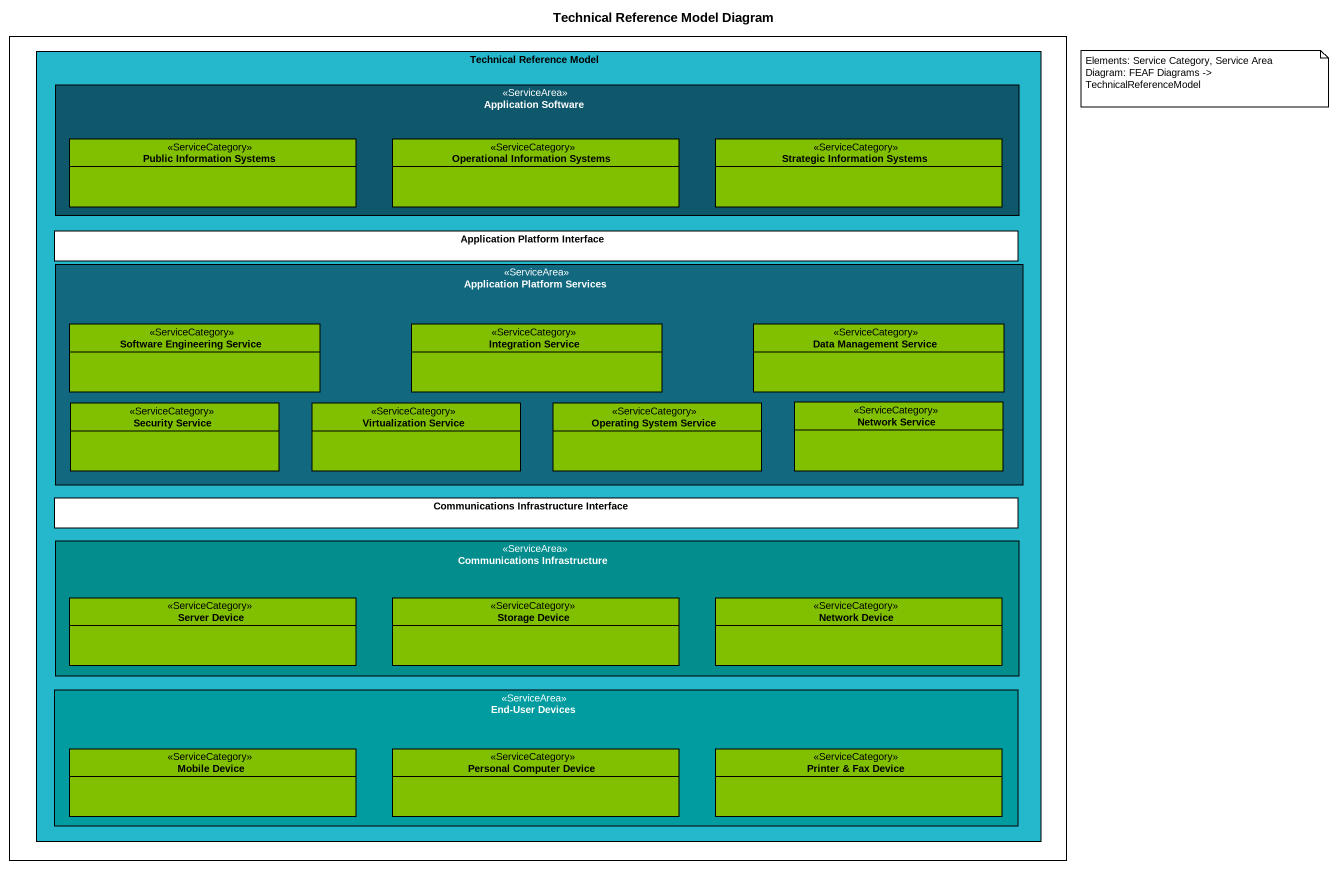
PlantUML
@startuml
title Technical Reference Model Diagram
allowmixing
hide circle
hide empty members
rectangle " " as rectangle1 #FFFFFF {
  rectangle "Technical Reference Model" as Technical_Reference_Model #25B7CB {
    rectangle "Application Software" as Application_Software <<ServiceArea>> #0F586C {
      class "Public Information Systems" as Public_Information_Systems <<ServiceCategory>> #80C000
      class "Operational Information Systems" as Operational_Information <<ServiceCategory>> #80C000
      class "Strategic Information Systems" as Strategic_Information <<ServiceCategory>> #80C000
    }
    rectangle "Application Platform Interface" as Application_Platform #FFFFFF
    rectangle "Application Platform Services" as Application_Platform_2 <<ServiceArea>> #12697F {
      class "Software Engineering Service" as Software_Engineering_Service <<ServiceCategory>> #80C000
      class "Integration Service" as Integration_Service <<ServiceCategory>> #80C000
      class "Data Management Service" as Data_Management_Service <<ServiceCategory>> #80C000
      class "Security Service" as Security_Service <<ServiceCategory>> #80C000
      class "Virtualization Service" as Virtualization_Service <<ServiceCategory>> #80C000
      class "Operating System Service" as Operating_System_Service <<ServiceCategory>> #80C000
      class "Network Service" as Network_Service <<ServiceCategory>> #80C000
    }
    rectangle "Communications Infrastructure Interface" as Communications #FFFFFF
    rectangle "Communications Infrastructure" as Communications_2 <<ServiceArea>> #038D8D {
      class "Server Device" as Server_Device <<ServiceCategory>> #80C000
      class "Storage Device" as Storage_Device <<ServiceCategory>> #80C000
      class "Network Device" as Network_Device <<ServiceCategory>> #80C000
    }
    rectangle "End-User Devices" as End_User_Devices <<ServiceArea>> #009C9F {
      class "Mobile Device" as Mobile_Device <<ServiceCategory>> #80C000
      class "Personal Computer Device" as Personal_Computer_Device <<ServiceCategory>> #80C000
      class "Printer & Fax Device" as Printer_Fax_Device <<ServiceCategory>> #80C000
    }
  }
}
note as N1
  Elements: Service Category, Service Area
  Diagram: FEAF Diagrams -> TechnicalReferenceModel
end note
@enduml
